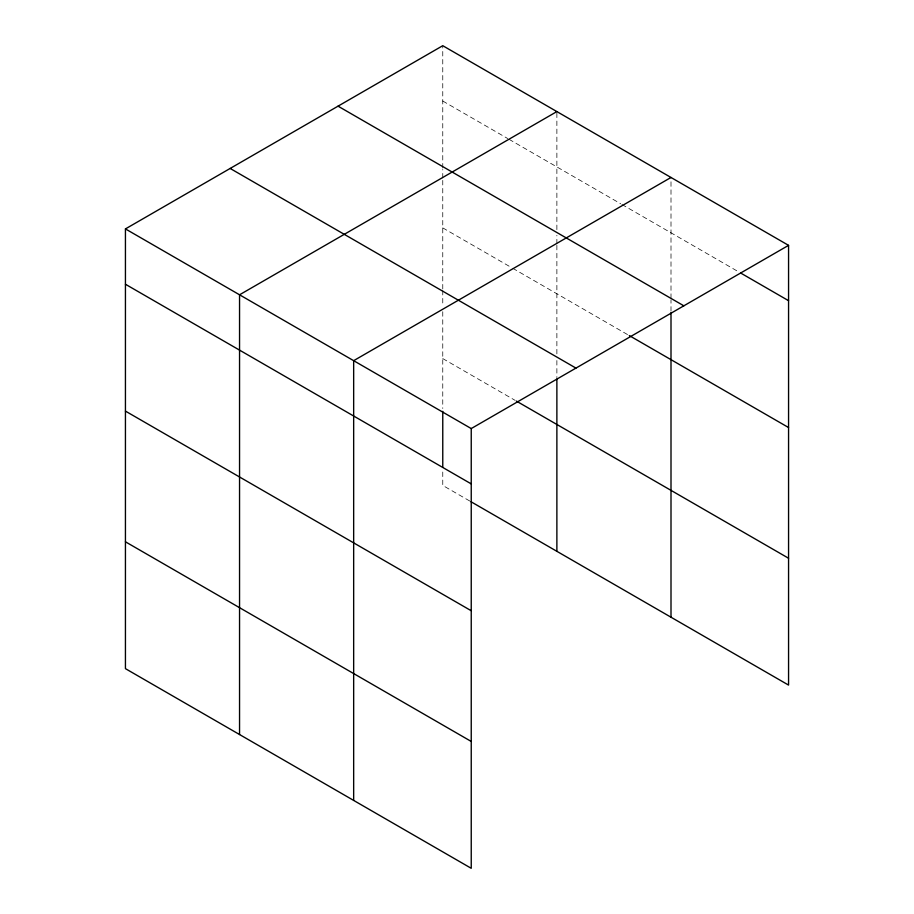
<?xml version="1.0" encoding="UTF-8"?>
<svg xmlns="http://www.w3.org/2000/svg" width="914" height="914" viewBox="0 0 914 914"><rect width="100%" height="100%" fill="white"/><g stroke="black" fill="none" stroke-linecap="round" stroke-linejoin="round"><path stroke-width="0.69" stroke-dasharray="4.57 3.43" d="M442.764 288.973L442.764 179.43M442.764 178.002L442.764 169.456M442.764 168.027L442.764 45.7M556.877 245.306L556.877 354.861M556.877 243.889L556.877 235.332M556.877 229.631L556.877 111.588M671.002 311.194L671.002 299.792M671.002 298.364L671.002 177.465M442.764 101.031L507.796 138.585M509.029 139.294L620.686 203.753M621.92 204.462L738.352 271.698M442.764 227.894L511.486 267.562M512.708 268.27L628.055 334.867M442.764 358.585L515.165 400.389M469.762 501.021L442.764 485.437L442.764 469.762M556.877 360.539L556.877 377.585M442.764 290.401L442.764 306.019M442.764 311.708L442.764 408.478"/><path stroke-width="1.37" d="M471.236 610.746L471.236 428.563L125.435 228.911L125.435 668.648L471.236 868.3L471.236 610.746L125.435 411.106M671.002 312.622L671.002 617.213M470.984 501.729L788.565 685.089L788.565 245.352L442.764 45.7L125.435 228.911M556.877 111.588L239.548 294.799L239.548 734.536M671.002 177.465L353.661 360.676L353.661 800.424M471.236 428.563L788.565 245.352M740.808 273.103L788.565 300.683M338.043 106.161L683.843 305.813M629.278 335.575L788.565 427.535M230.157 168.45L575.957 368.102M516.387 401.097L788.565 558.237M125.435 284.243L471.236 483.894M125.435 541.796L471.236 741.448M556.877 379.013L556.877 551.325M442.764 411.323L442.764 466.905"/></g></svg>
